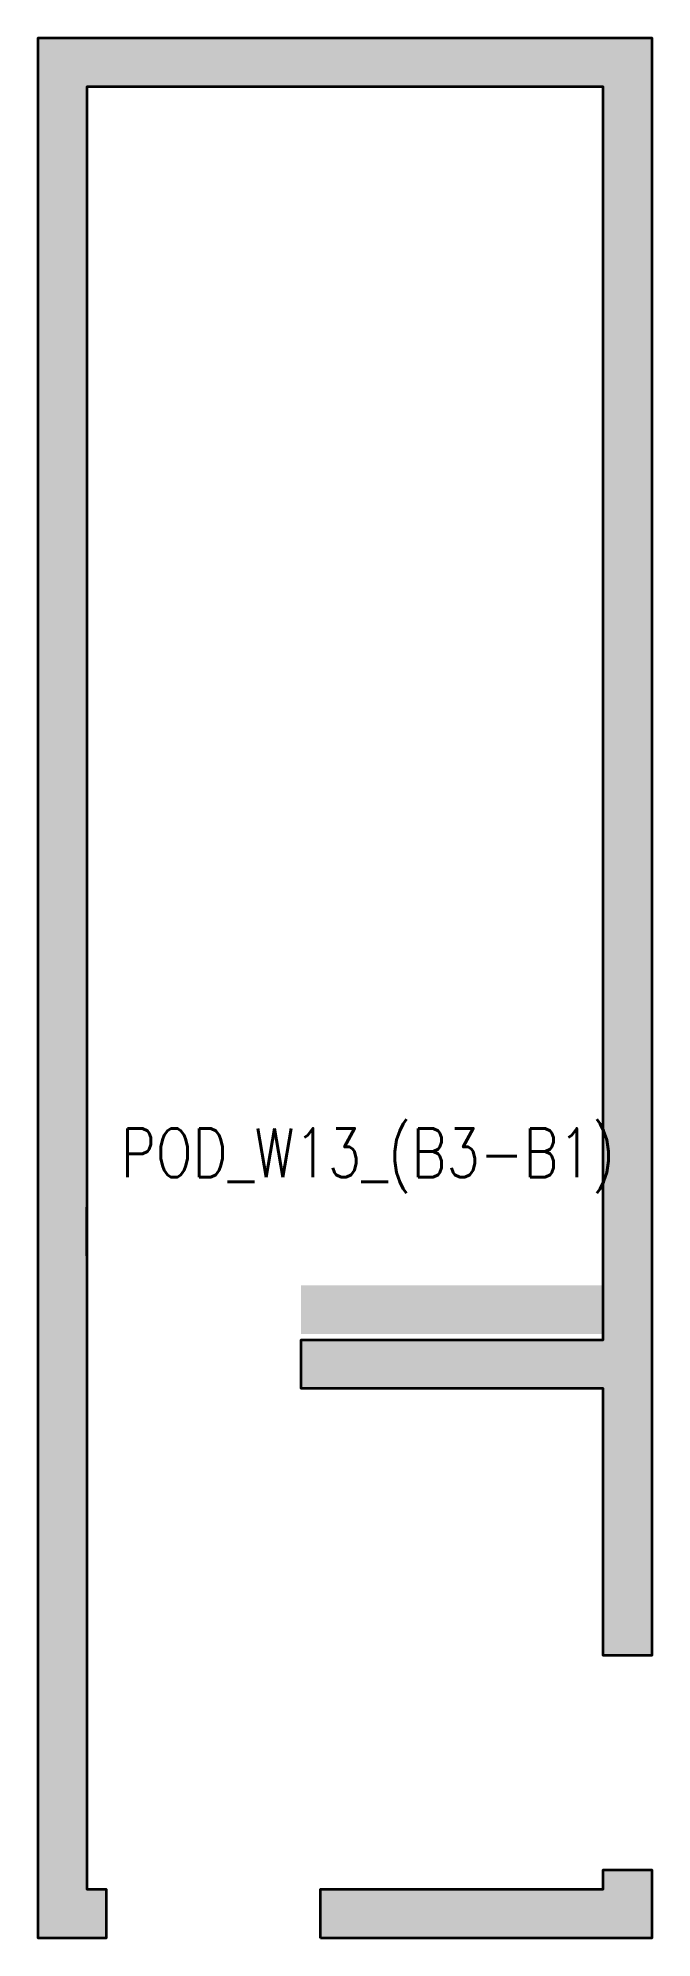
# Model space of a CAD drawing. Header units: millimetres. Extents: x 37000 to 40150, y 35000 to 44750.
import ezdxf

# ---------------------------------------------------------------- set-up
doc = ezdxf.new("R2010")
doc.units = ezdxf.units.MM
doc.layers.get('Defpoints').update_dxf_attribs({"color": 151, "lineweight": 9})
doc.layers.add('NDC_S_HATCH COLUMN AND WALL', color=251, linetype='Continuous', lineweight=13)
doc.layers.add('NDC_S_WALL', color=6, linetype='Continuous', lineweight=35)
doc.styles.add('NDC_BAR 2', font='romans.shx', dxfattribs={"width": 0.8})

msp = doc.modelspace()

# ---------------------------------------------------------------- hatches: boundary and pattern name
at = {"layer": 'NDC_S_HATCH COLUMN AND WALL', "ltscale": 200}
h = msp.add_hatch(color=256, dxfattribs=at)
h.dxf.hatch_style = 1
edge = h.paths.add_edge_path()
edge.add_line((37250, 38500), (37250, 38500))
edge.add_line((37250, 38500), (37250, 35250))
edge.add_line((37250, 35250), (37350, 35250))
edge.add_line((37350, 35250), (37350, 35000))
edge.add_line((37350, 35000), (37000, 35000))
edge.add_line((37000, 35000), (37000, 44750))
edge.add_line((37000, 44750), (40150, 44750))
edge.add_line((40150, 44750), (40150, 36450))
edge.add_line((40150, 36450), (39900, 36450))
edge.add_line((39900, 36450), (39900, 38100))
edge.add_line((39900, 38100), (38350, 38100))
edge.add_line((38350, 38100), (38350, 38350))
edge.add_line((38350, 38350), (39900, 38350))
edge.add_line((39900, 38350), (39900, 44500))
edge.add_line((39900, 44500), (37250, 44500))
edge.add_line((37250, 44500), (37250, 38750))
edge.add_line((37250, 38750), (37250, 38750))
h = msp.add_hatch(color=256, dxfattribs=at)
h.dxf.hatch_style = 1
h.paths.add_polyline_path([(37250, 38750), (37250, 35250), (37350, 35250), (37350, 35000), (37000, 35000), (37000, 44750), (40150, 44750), (40150, 36450), (39900, 36450), (39900, 37820), (38350, 37820), (38350, 38070), (39900, 38070), (39900, 44500), (37250, 44500), (37250, 38750)])
h = msp.add_hatch(color=256, dxfattribs=at)
h.dxf.hatch_style = 1
h.paths.add_polyline_path([(38450, 35000), (38450, 35250), (39900, 35250), (39900, 35350), (40150, 35350), (40150, 35000)])

# ---------------------------------------------------------------- linework, layer by layer
at = {"layer": 'NDC_S_WALL', "ltscale": 200}
msp.add_lwpolyline([(37250, 38500), (37250, 38750), (37250, 35250), (37350, 35250), (37350, 35000), (37000, 35000), (37000, 44750), (40150, 44750), (40150, 36450), (39900, 36450), (39900, 37820), (38350, 37820), (38350, 38070), (39900, 38070), (39900, 44500), (37250, 44500), (37250, 38750), (37250, 38750)], dxfattribs=at)
msp.add_lwpolyline([(38450, 35000), (38450, 35250), (39900, 35250), (39900, 35350), (40150, 35350), (40150, 35000)], close=True, dxfattribs=at)

# ---------------------------------------------------------------- texts
at = {"layer": 'Defpoints', "style": 'NDC_BAR 2', "width": 0.8}
msp.add_text('POD_W13_(B3-B1)', height=250, dxfattribs=at).set_placement((37424.3, 38904.7))

doc.saveas('drawing.dxf')
